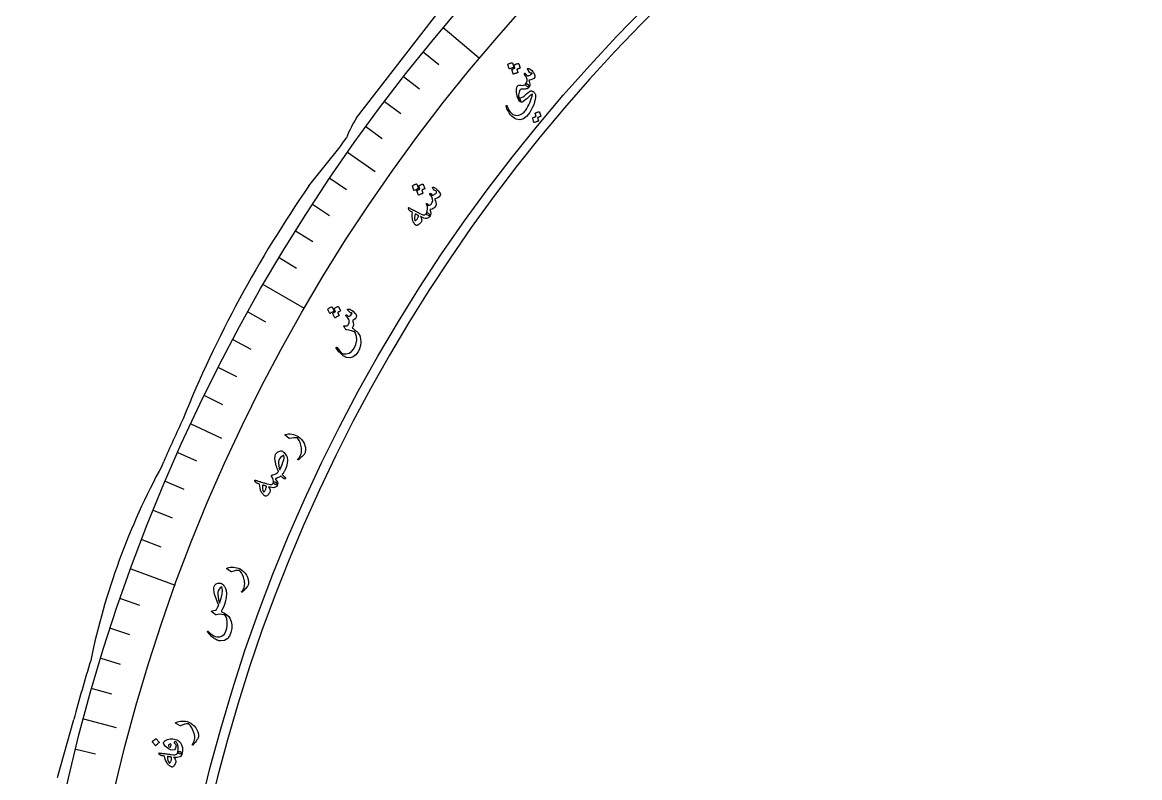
# Model space of a CAD drawing. Header units: millimetres. Extents: x -92 to 92, y -92 to 131.
# Drawn here: x -91 to -34.5, y 20.6 to 58.8 of the extents above; entities that cross this region are included whole.
import ezdxf

# ---------------------------------------------------------------- set-up
doc = ezdxf.new("R2010")
doc.units = ezdxf.units.MM
for name, color, linetype in [('CUT_INNER', 6, 'Continuous'), ('CUT_OUTER', 1, 'Continuous'), ('ENGRAVE', 7, 'Continuous'), ('ENGRAVE_FINE', 8, 'Continuous'), ('TEXT', 5, 'Continuous')]:
    doc.layers.add(name, color=color, linetype=linetype)

msp = doc.modelspace()

# ---------------------------------------------------------------- linework, layer by layer
at = {"layer": 'CUT_INNER'}
msp.add_arc((0, 0), 83.7225, 104.414063, 87.539062, dxfattribs=at)
at = {"layer": 'CUT_OUTER'}
for points in [[(-74.1219, 53.9504), (-69.7693, 59.5623), (-69.7622, 59.5702), (-67.6068, 61.6562)], [(-76.5291, 50.5112), (-74.9457, 52.4911), (-74.809, 52.6864), (-74.6259, 52.9447)], [(-83.9601, 36.3713), (-83.8761, 36.5656)], [(-89.2611, 20.5783), (-88.4239, 23.5242)]]:
    msp.add_lwpolyline(points, dxfattribs=at)
for centre, radius, start, end in [((-69.252, 50.8805), 5.7568, 147.77328, 158.98733), ((-26.7653, 15.9929), 60.5636, 145.253171, 157.953266), ((-1.515, 0.6716), 89.8428, 154.939858, 156.451797), ((-52.1964, 19.1335), 36.1396, 151.51186, 168.22095), ((-1.8439, 0.532), 89.581, 163.141683, 165.127745)]:
    msp.add_arc(centre, radius, start, end, dxfattribs=at)
at = {"layer": 'ENGRAVE'}
for points in [[(-69.7356, 58.5151), (-67.9006, 56.9753)], [(-74.5702, 52.2146), (-73.1685, 51.2332)], [(-78.8372, 45.5167), (-76.7627, 44.3189)], [(-82.5042, 38.4724), (-80.9535, 37.7492)], [(-85.5434, 31.1352), (-83.2924, 30.3159)], [(-87.9315, 23.5612), (-86.2787, 23.1183)]]:
    msp.add_lwpolyline(points, dxfattribs=at)
for radius in [91.0333, 88.6379, 84.1891]:
    msp.add_circle((0, 0), radius, dxfattribs=at)
at = {"layer": 'ENGRAVE_FINE'}
for points in [[(-70.7462, 57.2891), (-69.9484, 56.6431)], [(-71.7353, 56.0457), (-70.9263, 55.4137)], [(-72.7025, 54.7852), (-71.8826, 54.1674)], [(-73.6475, 53.5081), (-72.817, 52.9046)], [(-75.4701, 50.9052), (-74.619, 50.3311)], [(-76.347, 49.5803), (-75.486, 49.0212)], [(-77.2007, 48.2403), (-76.33, 47.6963)], [(-78.0308, 46.8856), (-77.1508, 46.3569)], [(-79.6196, 44.1338), (-78.7217, 43.6361)], [(-80.3777, 42.7376), (-79.4712, 42.2556)], [(-81.1113, 41.3283), (-80.1966, 40.8622)], [(-81.8202, 39.9064), (-80.8975, 39.4563)], [(-83.1631, 37.0266), (-82.2252, 36.609)], [(-83.7966, 35.5696), (-82.8516, 35.1684)], [(-84.4047, 34.1017), (-83.4528, 33.7171)], [(-84.987, 32.6234), (-84.0285, 32.2555)], [(-86.0737, 29.6376), (-85.103, 29.3033)], [(-86.5779, 28.1309), (-85.6015, 27.8136)], [(-87.0556, 26.6156), (-86.0739, 26.3154)], [(-87.5069, 25.0922), (-86.52, 24.8092)], [(-88.3293, 22.023), (-87.3331, 21.7746)]]:
    msp.add_lwpolyline(points, dxfattribs=at)
at = {"layer": 'TEXT'}
for points in [[(-66.4563, 56.6497), (-66.4567, 56.6543), (-66.4552, 56.6589), (-66.4519, 56.6638), (-66.4468, 56.6688), (-66.4231, 56.6821), (-66.3991, 56.6941), (-66.375, 56.7049), (-66.3506, 56.7144), (-66.3258, 56.7228), (-66.3004, 56.7298), (-66.2743, 56.7357), (-66.2476, 56.7404), (-66.2395, 56.7403), (-66.2333, 56.7384), (-66.229, 56.7348), (-66.2267, 56.7294), (-66.1596, 56.5087), (-66.1598, 56.5029), (-66.1633, 56.4983), (-66.1701, 56.4948), (-66.1802, 56.4924), (-66.1888, 56.4902), (-66.2021, 56.4864), (-66.22, 56.4812), (-66.2427, 56.4744), (-66.2702, 56.4658), (-66.3028, 56.4551), (-66.3404, 56.4424), (-66.3832, 56.4277), (-66.3895, 56.4262), (-66.3941, 56.4268), (-66.397, 56.4292), (-66.3983, 56.4337)], [(-66.138, 56.6126), (-66.1384, 56.6171), (-66.1369, 56.6218), (-66.1336, 56.6266), (-66.1285, 56.6316), (-66.1048, 56.6448), (-66.0809, 56.6567), (-66.0567, 56.6674), (-66.0324, 56.6768), (-66.0077, 56.685), (-65.9823, 56.692), (-65.9562, 56.6978), (-65.9295, 56.7024), (-65.9228, 56.702), (-65.9174, 56.6997), (-65.9133, 56.6955), (-65.9103, 56.6893), (-65.8434, 56.4688), (-65.8436, 56.4646), (-65.8469, 56.4608), (-65.8531, 56.4574), (-65.8623, 56.4545), (-65.8685, 56.4527), (-65.8781, 56.4499), (-65.8912, 56.4459), (-65.9077, 56.4409), (-65.9276, 56.4347), (-65.9506, 56.4272), (-65.9769, 56.4184), (-66.0063, 56.4083), (-65.9558, 56.2467), (-65.9561, 56.241), (-65.9596, 56.2364), (-65.9664, 56.2329), (-65.9764, 56.2305), (-65.985, 56.2283), (-65.9983, 56.2246), (-66.0162, 56.2193), (-66.0387, 56.2126), (-66.0662, 56.204), (-66.0987, 56.1934), (-66.1363, 56.1808), (-66.1789, 56.1662), (-66.1845, 56.1656), (-66.1885, 56.1667), (-66.1911, 56.1696), (-66.1923, 56.1741), (-66.2509, 56.3897), (-66.2512, 56.3943), (-66.2497, 56.399), (-66.2465, 56.4038), (-66.2414, 56.4088), (-66.2247, 56.4182), (-66.2077, 56.4271), (-66.1904, 56.4356), (-66.1729, 56.4437), (-66.1552, 56.4511), (-66.1371, 56.4577), (-66.1187, 56.4633), (-66.1, 56.468)], [(-65.4698, 56.4322), (-65.4748, 56.4422), (-65.4752, 56.4495), (-65.4711, 56.4543), (-65.4625, 56.4564), (-65.3966, 56.4491), (-65.3289, 56.4173), (-65.2595, 56.3611), (-65.1883, 56.2806), (-65.1611, 56.2418), (-65.1381, 56.2027), (-65.119, 56.1633), (-65.104, 56.1237), (-65.0935, 56.0856), (-65.0883, 56.0546), (-65.0884, 56.0307), (-65.0938, 56.0139), (-65.1514, 55.9504), (-65.221, 55.9031), (-65.3028, 55.8721), (-65.3968, 55.8572), (-65.3579, 55.7423), (-65.3429, 55.6453), (-65.3516, 55.5662), (-65.3841, 55.5049), (-65.3929, 55.4997), (-65.4063, 55.4996), (-65.4241, 55.5045), (-65.4465, 55.5145), (-65.5099, 55.5547), (-65.5499, 55.5913), (-65.5665, 55.6244), (-65.5597, 55.654), (-65.5249, 55.713), (-65.5013, 55.771), (-65.489, 55.8282), (-65.4878, 55.8845), (-65.4991, 55.9439), (-65.5241, 56.0105), (-65.5628, 56.0841), (-65.6151, 56.1649), (-65.6203, 56.1758), (-65.6217, 56.1858), (-65.6191, 56.1949), (-65.6126, 56.2033), (-65.6033, 56.2095), (-65.594, 56.2102), (-65.5848, 56.2055), (-65.5756, 56.1953), (-65.5436, 56.1537), (-65.5164, 56.1218), (-65.4941, 56.0995), (-65.4765, 56.0868), (-65.4595, 56.0823), (-65.4368, 56.083), (-65.4083, 56.0889), (-65.3741, 56.1), (-65.337, 56.117), (-65.3014, 56.1386), (-65.2672, 56.1648), (-65.2345, 56.1957), (-65.2344, 56.1958), (-65.2341, 56.1962), (-65.2336, 56.1968), (-65.2328, 56.1976), (-65.2335, 56.2005), (-65.2369, 56.2037), (-65.2431, 56.2071), (-65.252, 56.2107), (-65.2649, 56.2143), (-65.2833, 56.2175), (-65.3071, 56.2202), (-65.3363, 56.2226), (-65.3415, 56.2231), (-65.3465, 56.2255), (-65.3511, 56.2296), (-65.3554, 56.2357)], [(-65.558, 55.6559), (-65.5285, 55.6734), (-65.5013, 55.6772), (-65.4764, 55.6676), (-65.4537, 55.6443), (-65.4155, 55.5895), (-65.3909, 55.5483), (-65.3799, 55.5208), (-65.3825, 55.5069), (-65.4071, 55.4828), (-65.4347, 55.4611), (-65.4652, 55.4419), (-65.4987, 55.4252), (-65.5349, 55.4125), (-65.5776, 55.4052), (-65.6266, 55.4032), (-65.6819, 55.4066), (-65.7357, 55.4092), (-65.7802, 55.4052), (-65.8152, 55.3944), (-65.8407, 55.3769), (-65.8592, 55.3497), (-65.8765, 55.3094), (-65.8926, 55.2561), (-65.9076, 55.1898), (-65.9176, 55.1242), (-65.9208, 55.0712), (-65.9172, 55.0309), (-65.9068, 55.0031), (-65.8678, 54.9408), (-65.8391, 54.8836), (-65.8205, 54.8317), (-65.8121, 54.7851), (-65.8124, 54.7709), (-65.8149, 54.7626), (-65.8196, 54.7603), (-65.8264, 54.7639), (-65.8672, 54.7996), (-65.9046, 54.8489), (-65.9386, 54.9119), (-65.9689, 54.9886), (-65.9937, 55.0725), (-66.0107, 55.1572), (-66.02, 55.2425), (-66.0216, 55.3286), (-66.0167, 55.4096), (-66.0047, 55.4781), (-65.9857, 55.534), (-65.9597, 55.5773), (-65.9353, 55.5963), (-65.8982, 55.6066), (-65.8483, 55.6082), (-65.7856, 55.6011), (-65.721, 55.5958), (-65.6615, 55.6031), (-65.6072, 55.6232), (-65.558, 55.6559)], [(-65.6791, 54.7767), (-65.7192, 54.7531), (-65.7564, 54.742), (-65.7907, 54.7433), (-65.8221, 54.757), (-65.8484, 54.7824), (-65.8733, 54.8236), (-65.8966, 54.8805), (-65.9185, 54.9532), (-65.9266, 54.9852), (-65.9314, 55.0087), (-65.9329, 55.0236), (-65.9311, 55.03), (-65.9276, 55.0292), (-65.9224, 55.0244), (-65.9155, 55.0157), (-65.9068, 55.0031), (-65.8841, 54.9782), (-65.8544, 54.9652), (-65.8176, 54.9641), (-65.7737, 54.9749), (-65.729, 54.9937), (-65.6845, 55.0187), (-65.64, 55.0501), (-65.5957, 55.0878), (-65.5096, 55.1671), (-65.4399, 55.2282), (-65.3866, 55.2711), (-65.3499, 55.296), (-65.3211, 55.3087), (-65.2918, 55.315), (-65.262, 55.3151), (-65.2316, 55.3089), (-65.2161, 55.3034), (-65.2014, 55.297), (-65.1874, 55.2898), (-65.1741, 55.2818), (-65.1614, 55.2728), (-65.1492, 55.2627), (-65.1374, 55.2516), (-65.1261, 55.2394), (-65.1067, 55.2159), (-65.0902, 55.1907), (-65.0768, 55.164), (-65.0664, 55.1357), (-65.0589, 55.0721), (-65.0636, 54.9875), (-65.0805, 54.8819), (-65.1096, 54.7553), (-65.1511, 54.6191), (-65.2056, 54.4844), (-65.2731, 54.3513), (-65.3535, 54.2198), (-65.5091, 54.0264), (-65.6745, 53.9062), (-65.85, 53.8593), (-66.0361, 53.8856), (-66.1038, 53.917), (-66.1734, 53.9642), (-66.245, 54.0273), (-66.3185, 54.1062), (-66.3881, 54.1979), (-66.4503, 54.3009), (-66.5049, 54.415), (-66.5518, 54.5404), (-66.5529, 54.5498), (-66.5522, 54.5581), (-66.5499, 54.5655), (-66.5459, 54.5719), (-66.5399, 54.5777), (-66.5332, 54.5813), (-66.5258, 54.5827), (-66.5178, 54.5819), (-66.5098, 54.5768), (-66.5006, 54.5636), (-66.49, 54.5424), (-66.4782, 54.5131), (-66.4189, 54.3815), (-66.3531, 54.2732), (-66.2811, 54.1882), (-66.2028, 54.1265), (-66.0931, 54.0812), (-65.9768, 54.0733), (-65.8538, 54.1027), (-65.7241, 54.1692), (-65.6786, 54.2042), (-65.6351, 54.2449), (-65.5935, 54.2912), (-65.5537, 54.3432), (-65.4967, 54.4303), (-65.4441, 54.5207), (-65.3958, 54.6143), (-65.3519, 54.7113), (-65.3121, 54.8118), (-65.2759, 54.9159), (-65.2434, 55.0236), (-65.2146, 55.135), (-65.2139, 55.1361), (-65.2134, 55.1373), (-65.2132, 55.1388), (-65.2132, 55.1405), (-65.2156, 55.1427), (-65.2203, 55.144), (-65.2275, 55.1445), (-65.2371, 55.1441), (-65.2558, 55.1346), (-65.2903, 55.1078), (-65.3407, 55.0636), (-65.4069, 55.0021), (-65.4801, 54.9346), (-65.5499, 54.8746), (-65.6162, 54.8219), (-65.6791, 54.7767)], [(-65.0801, 54.1724), (-65.0805, 54.1769), (-65.0792, 54.1815), (-65.0761, 54.1863), (-65.0712, 54.1912), (-65.0481, 54.2041), (-65.0248, 54.2159), (-65.0012, 54.2264), (-64.9774, 54.2357), (-64.9532, 54.2437), (-64.9282, 54.2506), (-64.9026, 54.2563), (-64.8764, 54.2608), (-64.8698, 54.2604), (-64.8644, 54.2582), (-64.8602, 54.254), (-64.8571, 54.248), (-64.7849, 54.031), (-64.7851, 54.0268), (-64.7882, 54.0231), (-64.7942, 54.0198), (-64.8033, 54.0169), (-64.8104, 54.0158), (-64.8211, 54.0131), (-64.8353, 54.0088), (-64.8531, 54.0031), (-64.8747, 53.9958), (-64.9003, 53.9869), (-64.9299, 53.9765), (-64.9634, 53.9645), (-64.908, 53.7949), (-64.9072, 53.7885), (-64.91, 53.7835), (-64.9162, 53.7797), (-64.9259, 53.7772), (-64.9344, 53.7751), (-64.9474, 53.7714), (-64.9649, 53.7663), (-64.987, 53.7596), (-65.0139, 53.7512), (-65.0458, 53.7408), (-65.0826, 53.7283), (-65.1244, 53.7139), (-65.1298, 53.7133), (-65.1339, 53.7144), (-65.1365, 53.7173), (-65.1378, 53.7217), (-65.2036, 53.9355), (-65.204, 53.9399), (-65.2027, 53.9445), (-65.1996, 53.9493), (-65.1947, 53.9542), (-65.1759, 53.966), (-65.1567, 53.9765), (-65.137, 53.9859), (-65.1169, 53.994), (-65.0964, 54.0011), (-65.0756, 54.0071), (-65.0547, 54.0122), (-65.0336, 54.0162)], [(-71.2899, 50.4984), (-71.2906, 50.5029), (-71.2896, 50.5077), (-71.2867, 50.5129), (-71.2821, 50.5183), (-71.2596, 50.5337), (-71.2369, 50.5478), (-71.2138, 50.5607), (-71.1904, 50.5724), (-71.1664, 50.5829), (-71.1417, 50.5923), (-71.1163, 50.6005), (-71.09, 50.6075), (-71.0819, 50.6081), (-71.0756, 50.6068), (-71.0711, 50.6036), (-71.0683, 50.5984), (-70.9817, 50.3845), (-70.9814, 50.3788), (-70.9845, 50.3739), (-70.991, 50.3698), (-71.0008, 50.3664), (-71.0092, 50.3635), (-71.0221, 50.3586), (-71.0395, 50.3517), (-71.0614, 50.3429), (-71.088, 50.3319), (-71.1195, 50.3183), (-71.1559, 50.3023), (-71.1972, 50.2838), (-71.2033, 50.2818), (-71.208, 50.2819), (-71.2111, 50.2841), (-71.2127, 50.2884)], [(-70.9695, 50.49), (-70.9702, 50.4945), (-70.9692, 50.4993), (-70.9663, 50.5044), (-70.9617, 50.5098), (-70.9392, 50.5251), (-70.9165, 50.5391), (-70.8934, 50.5519), (-70.87, 50.5635), (-70.8461, 50.5739), (-70.8214, 50.5831), (-70.796, 50.5912), (-70.7698, 50.5982), (-70.7631, 50.5984), (-70.7575, 50.5966), (-70.753, 50.5927), (-70.7495, 50.5869), (-70.6631, 50.3732), (-70.663, 50.3689), (-70.6659, 50.3649), (-70.6718, 50.361), (-70.6808, 50.3573), (-70.6867, 50.3549), (-70.6961, 50.3512), (-70.7088, 50.3461), (-70.7248, 50.3396), (-70.744, 50.3316), (-70.7663, 50.3221), (-70.7916, 50.311), (-70.8201, 50.2983), (-70.7553, 50.1418), (-70.7551, 50.1361), (-70.7582, 50.1312), (-70.7646, 50.1271), (-70.7744, 50.1238), (-70.7828, 50.1209), (-70.7956, 50.116), (-70.813, 50.1092), (-70.8349, 50.1004), (-70.8614, 50.0894), (-70.8929, 50.076), (-70.9292, 50.06), (-70.9704, 50.0416), (-70.9758, 50.0405), (-70.98, 50.0413), (-70.9829, 50.0439), (-70.9844, 50.0483), (-71.062, 50.2579), (-71.0627, 50.2624), (-71.0617, 50.2672), (-71.0589, 50.2723), (-71.0542, 50.2777), (-71.0384, 50.2886), (-71.0223, 50.299), (-71.0059, 50.309), (-70.9892, 50.3186), (-70.9721, 50.3276), (-70.9547, 50.3357), (-70.9369, 50.343), (-70.9187, 50.3494)], [(-70.2736, 50.4296), (-70.2734, 50.4364), (-70.2685, 50.441), (-70.2589, 50.4434), (-70.2446, 50.4435), (-70.2235, 50.4396), (-70.1968, 50.429), (-70.1648, 50.4116), (-70.1272, 50.3876), (-70.0857, 50.3588), (-70.0473, 50.3278), (-70.012, 50.2948), (-69.9797, 50.2596), (-69.9225, 50.1835), (-69.8879, 50.1198), (-69.8759, 50.0685), (-69.8866, 50.0294), (-69.9431, 49.9595), (-70.0105, 49.9056), (-70.0888, 49.8675), (-70.1781, 49.8455), (-70.1287, 49.7517), (-70.1014, 49.6628), (-70.0961, 49.5786), (-70.1128, 49.4992), (-70.1521, 49.4313), (-70.2139, 49.378), (-70.2981, 49.3393), (-70.4049, 49.3152), (-70.3738, 49.2132), (-70.3614, 49.1262), (-70.368, 49.0539), (-70.3934, 48.9964), (-70.4063, 48.9902), (-70.4303, 48.9926), (-70.4656, 49.0036), (-70.512, 49.0231), (-70.5541, 49.0477), (-70.5799, 49.0734), (-70.5893, 49.1001), (-70.5824, 49.128), (-70.537, 49.2398), (-70.5206, 49.3541), (-70.5331, 49.4709), (-70.5746, 49.5902), (-70.5768, 49.5967), (-70.5776, 49.6026), (-70.5769, 49.6077), (-70.5747, 49.6123), (-70.5707, 49.6169), (-70.566, 49.6202), (-70.5606, 49.6223), (-70.5546, 49.6231), (-70.5419, 49.6172), (-70.5261, 49.5992), (-70.5069, 49.5691), (-70.4845, 49.527), (-70.4414, 49.5313), (-70.3964, 49.5533), (-70.3494, 49.593), (-70.3005, 49.6505), (-70.2624, 49.7383), (-70.2674, 49.8423), (-70.3153, 49.9624), (-70.4062, 50.0987), (-70.4109, 50.1056), (-70.4134, 50.1117), (-70.4138, 50.1171), (-70.4119, 50.1216), (-70.4072, 50.1271), (-70.402, 50.1311), (-70.3963, 50.1336), (-70.3902, 50.1345), (-70.3831, 50.1334), (-70.3768, 50.1312), (-70.3712, 50.1281), (-70.3663, 50.1238), (-70.2936, 50.0406), (-70.2547, 50.0496), (-70.2148, 50.0653), (-70.1739, 50.0879), (-70.1322, 50.1172), (-70.0959, 50.1488), (-70.0733, 50.1764), (-70.0641, 50.1999), (-70.0684, 50.2194), (-70.0844, 50.2361), (-70.112, 50.253), (-70.1514, 50.27), (-70.2025, 50.2871), (-70.2128, 50.2978), (-70.228, 50.3251), (-70.2483, 50.369), (-70.2736, 50.4296)], [(-71.4962, 49.3776), (-71.5007, 49.3991), (-71.4955, 49.41), (-71.4806, 49.4103), (-71.4559, 49.3999), (-71.4418, 49.3923), (-71.4223, 49.3821), (-71.3971, 49.3692), (-71.3665, 49.3537), (-71.3301, 49.3352), (-71.2878, 49.3134), (-71.2396, 49.2883), (-71.1856, 49.2598), (-71.1324, 49.2319), (-71.0849, 49.2069), (-71.0429, 49.1848), (-71.0065, 49.1656), (-70.9759, 49.1493), (-70.951, 49.1361), (-70.9321, 49.126), (-70.919, 49.1189), (-70.8348, 49.0766), (-70.7645, 49.0508), (-70.7081, 49.0416), (-70.6654, 49.0489), (-70.6434, 49.0596), (-70.6222, 49.0764), (-70.6019, 49.0992), (-70.5824, 49.128), (-70.5679, 49.1429), (-70.5506, 49.1501), (-70.5306, 49.1496), (-70.5077, 49.1412), (-70.4832, 49.1269), (-70.4603, 49.1097), (-70.4389, 49.0898), (-70.4191, 49.067), (-70.404, 49.0451), (-70.3947, 49.026), (-70.3911, 49.0097), (-70.3934, 48.9964), (-70.432, 48.9421), (-70.4747, 48.9018), (-70.5216, 48.8757), (-70.5728, 48.8637), (-70.6339, 48.8661), (-70.7052, 48.8825), (-70.7867, 48.9128), (-70.8784, 48.9571), (-70.8485, 48.8926), (-70.8297, 48.8351), (-70.822, 48.7845), (-70.8255, 48.7408), (-70.8365, 48.711), (-70.8545, 48.6794), (-70.8795, 48.6461), (-70.9115, 48.6111), (-70.9488, 48.5765), (-70.9831, 48.5495), (-71.0145, 48.5302), (-71.043, 48.5186), (-71.072, 48.5133), (-71.0978, 48.5143), (-71.1205, 48.5216), (-71.14, 48.5353), (-71.1613, 48.557), (-71.1828, 48.5839), (-71.2046, 48.616), (-71.2267, 48.6534), (-71.2478, 48.6926), (-71.2637, 48.7252), (-71.2744, 48.7511), (-71.28, 48.7705), (-71.2921, 48.8649), (-71.2972, 48.9626), (-71.2955, 49.0634), (-71.2868, 49.1674), (-71.3291, 49.1925), (-71.3654, 49.2146), (-71.3955, 49.2336), (-71.4196, 49.2497), (-71.4388, 49.2646), (-71.4543, 49.2806), (-71.466, 49.2974), (-71.4739, 49.3152)], [(-71.1481, 49.0935), (-71.1746, 48.9989), (-71.187, 48.9118), (-71.1852, 48.8321), (-71.1694, 48.7599), (-71.1652, 48.753), (-71.1596, 48.7493), (-71.1525, 48.7489), (-71.1439, 48.7518), (-71.1194, 48.7673), (-71.0958, 48.7863), (-71.0732, 48.8086), (-71.0516, 48.8343), (-71.031, 48.8633), (-71.0113, 48.8958), (-70.9925, 48.9316), (-70.9747, 48.9708), (-70.9727, 48.9774), (-70.9718, 48.9851), (-70.9721, 48.994), (-70.9734, 49.0041), (-70.9916, 49.0148), (-71.0107, 49.0256), (-71.031, 49.0365), (-71.0522, 49.0476), (-71.0746, 49.0589), (-71.098, 49.0703), (-71.1225, 49.0818), (-71.1481, 49.0935)], [(-75.5645, 44.2663), (-75.5656, 44.2707), (-75.565, 44.2756), (-75.5626, 44.281), (-75.5584, 44.2868), (-75.5373, 44.3041), (-75.5158, 44.3202), (-75.4939, 44.3351), (-75.4716, 44.3488), (-75.4486, 44.3614), (-75.4248, 44.3729), (-75.4001, 44.3833), (-75.3745, 44.3927), (-75.3665, 44.394), (-75.3601, 44.3932), (-75.3553, 44.3904), (-75.352, 44.3855), (-75.2475, 44.1796), (-75.2467, 44.1739), (-75.2494, 44.1687), (-75.2555, 44.1641), (-75.265, 44.1599), (-75.2731, 44.1562), (-75.2855, 44.1502), (-75.3023, 44.1418), (-75.3234, 44.1311), (-75.349, 44.1177), (-75.3793, 44.1015), (-75.4142, 44.0823), (-75.4538, 44.0602), (-75.4597, 44.0577), (-75.4643, 44.0574), (-75.4677, 44.0593), (-75.4697, 44.0635)], [(-75.2443, 44.2859), (-75.2455, 44.2903), (-75.2448, 44.2952), (-75.2424, 44.3006), (-75.2382, 44.3064), (-75.2172, 44.3236), (-75.1957, 44.3396), (-75.1738, 44.3544), (-75.1514, 44.368), (-75.1285, 44.3804), (-75.1046, 44.3918), (-75.08, 44.4021), (-75.0544, 44.4114), (-75.0478, 44.4122), (-75.0421, 44.4108), (-75.0373, 44.4074), (-75.0333, 44.4019), (-74.9289, 44.1961), (-74.9285, 44.1919), (-74.931, 44.1876), (-74.9366, 44.1832), (-74.9451, 44.1787), (-74.9509, 44.1759), (-74.9599, 44.1713), (-74.9721, 44.1651), (-74.9875, 44.1572), (-75.006, 44.1476), (-75.0274, 44.1361), (-75.0517, 44.1228), (-75.079, 44.1077), (-75.0011, 43.9572), (-75.0004, 43.9515), (-75.003, 43.9464), (-75.0091, 43.9417), (-75.0186, 43.9375), (-75.0267, 43.9339), (-75.0391, 43.9279), (-75.0558, 43.9195), (-75.0769, 43.9089), (-75.1024, 43.8956), (-75.1326, 43.8794), (-75.1675, 43.8603), (-75.207, 43.8383), (-75.2123, 43.8368), (-75.2165, 43.8372), (-75.2196, 43.8395), (-75.2215, 43.8438), (-75.3168, 44.0462), (-75.3179, 44.0506), (-75.3173, 44.0555), (-75.3149, 44.0608), (-75.3107, 44.0666), (-75.2959, 44.0789), (-75.2807, 44.0907), (-75.2652, 44.1021), (-75.2494, 44.1132), (-75.2331, 44.1236), (-75.2164, 44.1333), (-75.1993, 44.1421), (-75.1817, 44.15)], [(-74.5645, 44.2291), (-74.5719, 44.2387), (-74.5758, 44.2477), (-74.5763, 44.2563), (-74.5734, 44.2643), (-74.5668, 44.2729), (-74.5588, 44.2788), (-74.5495, 44.2821), (-74.5387, 44.2826), (-74.5038, 44.2788), (-74.4643, 44.2675), (-74.4204, 44.2487), (-74.3721, 44.2224), (-74.2977, 44.1716), (-74.2329, 44.1135), (-74.1776, 44.0481), (-74.1319, 43.9754), (-74.1229, 43.9545), (-74.1181, 43.9346), (-74.1176, 43.9157), (-74.1213, 43.8978), (-74.1497, 43.842), (-74.1934, 43.7897), (-74.2525, 43.7409), (-74.3269, 43.6955), (-74.2831, 43.5947), (-74.2709, 43.4989), (-74.2902, 43.4079), (-74.341, 43.3218), (-74.296, 43.2918), (-74.2536, 43.2616), (-74.2136, 43.2312), (-74.1762, 43.2006), (-74.1409, 43.1697), (-74.1077, 43.1383), (-74.0764, 43.1064), (-74.0471, 43.074), (-73.9976, 43.0095), (-73.9584, 42.9387), (-73.9296, 42.8615), (-73.9111, 42.7779), (-73.899, 42.6007), (-73.9162, 42.431), (-73.9628, 42.2685), (-74.0389, 42.1131), (-74.1581, 41.9571), (-74.2946, 41.8575), (-74.4486, 41.8143), (-74.6203, 41.8276), (-74.6742, 41.8466), (-74.733, 41.8777), (-74.7968, 41.9211), (-74.8653, 41.9766), (-74.9367, 42.0443), (-75.0066, 42.1224), (-75.0749, 42.2111), (-75.1416, 42.3105), (-75.1453, 42.3175), (-75.1469, 42.3245), (-75.1463, 42.3313), (-75.1436, 42.3381), (-75.1395, 42.344), (-75.1348, 42.3485), (-75.1294, 42.3516), (-75.1234, 42.3531), (-75.1163, 42.3524), (-75.1098, 42.3499), (-75.104, 42.3455), (-75.0989, 42.3393), (-75.0086, 42.2099), (-74.9282, 42.1142), (-74.858, 42.0521), (-74.798, 42.0235), (-74.6389, 42.0078), (-74.4967, 42.0435), (-74.3712, 42.1306), (-74.2621, 42.2692), (-74.1549, 42.4887), (-74.1061, 42.6987), (-74.1159, 42.8998), (-74.1845, 43.0921), (-74.2736, 43.1432), (-74.3757, 43.1832), (-74.4911, 43.212), (-74.6196, 43.2294), (-74.6333, 43.2301), (-74.6444, 43.2326), (-74.6529, 43.237), (-74.6589, 43.2433), (-74.6767, 43.2695), (-74.6933, 43.2943), (-74.7087, 43.3177), (-74.7229, 43.3396), (-74.7356, 43.3599), (-74.7465, 43.3785), (-74.7557, 43.3953), (-74.7632, 43.4104), (-74.7656, 43.4179), (-74.7649, 43.424), (-74.7609, 43.4286), (-74.7538, 43.4316), (-74.7491, 43.4326), (-74.7422, 43.4338), (-74.7329, 43.4351), (-74.7213, 43.4365), (-74.7076, 43.4378), (-74.6919, 43.4387), (-74.6743, 43.4392), (-74.6546, 43.4392), (-74.6163, 43.4403), (-74.5873, 43.443), (-74.5676, 43.4475), (-74.5573, 43.4537), (-74.519, 43.5084), (-74.4952, 43.5716), (-74.486, 43.6434), (-74.4913, 43.7238), (-74.505, 43.7599), (-74.5354, 43.8054), (-74.5824, 43.8604), (-74.6462, 43.9249), (-74.6522, 43.9311), (-74.6561, 43.9383), (-74.658, 43.9464), (-74.6578, 43.9556), (-74.6564, 43.9636), (-74.6536, 43.9703), (-74.6493, 43.9758), (-74.6434, 43.98), (-74.6247, 43.9803), (-74.5969, 43.9682), (-74.5601, 43.9437), (-74.5143, 43.9069), (-74.4607, 43.9354), (-74.4146, 43.9724), (-74.3762, 44.018), (-74.3452, 44.0722), (-74.3617, 44.081), (-74.376, 44.0867), (-74.3881, 44.0892), (-74.398, 44.0885), (-74.4079, 44.0869), (-74.4164, 44.0875), (-74.4237, 44.0903), (-74.4296, 44.0954)], [(-77.7317, 37.9031), (-77.7352, 37.9065), (-77.7377, 37.9097), (-77.7393, 37.9127), (-77.7398, 37.9157), (-77.7372, 37.9224), (-77.7305, 37.929), (-77.7196, 37.9353), (-77.7045, 37.9413), (-77.6341, 37.959), (-77.5587, 37.9671), (-77.4785, 37.9655), (-77.3932, 37.9544), (-77.3051, 37.935), (-77.2218, 37.9087), (-77.1433, 37.8755), (-77.0697, 37.8354), (-76.9805, 37.7665), (-76.9018, 37.6865), (-76.8335, 37.5955), (-76.7756, 37.4934), (-76.7314, 37.3837), (-76.7067, 37.271), (-76.7015, 37.1553), (-76.7157, 37.0365), (-76.723, 37.0064), (-76.7346, 36.9783), (-76.7505, 36.9523), (-76.7707, 36.9284), (-76.8233, 36.876), (-76.8713, 36.829), (-76.9147, 36.7873), (-76.9536, 36.751), (-76.9879, 36.7201), (-77.0176, 36.6949), (-77.0426, 36.6754), (-77.0629, 36.6615), (-77.0683, 36.6591), (-77.0731, 36.6579), (-77.0774, 36.6578), (-77.0811, 36.6589), (-77.0854, 36.6615), (-77.089, 36.6648), (-77.0919, 36.6688), (-77.094, 36.6735), (-77.095, 36.6786), (-77.094, 36.684), (-77.0912, 36.6895), (-77.0866, 36.6952), (-77.0573, 36.7293), (-77.0307, 36.7625), (-77.0068, 36.795), (-76.9856, 36.8266), (-76.9669, 36.8576), (-76.9506, 36.8885), (-76.9368, 36.919), (-76.9253, 36.9493), (-76.916, 36.9806), (-76.9087, 37.0141), (-76.9034, 37.0497), (-76.9, 37.0875), (-76.8987, 37.1276), (-76.8996, 37.17), (-76.9027, 37.2147), (-76.9081, 37.2618), (-76.9324, 37.3985), (-76.9699, 37.5239), (-77.0207, 37.638), (-77.0847, 37.7407), (-77.0904, 37.7481), (-77.098, 37.7543), (-77.1077, 37.7594), (-77.1193, 37.7633), (-77.1955, 37.7708), (-77.2857, 37.7681), (-77.3899, 37.755), (-77.5079, 37.7314), (-77.5148, 37.7312), (-77.5205, 37.7319), (-77.5251, 37.7334), (-77.5285, 37.7358)], [(-78.213, 36.9357), (-78.1912, 36.9694), (-78.1577, 37.0033), (-78.1124, 37.0372), (-78.0554, 37.0712), (-77.9973, 37.0971), (-77.9456, 37.1083), (-77.9002, 37.1048), (-77.8611, 37.0865), (-77.8265, 37.058), (-77.79, 37.0215), (-77.7516, 36.9771), (-77.7113, 36.9247), (-77.6758, 36.8738), (-77.6496, 36.8325), (-77.6325, 36.801), (-77.6246, 36.7791), (-77.6103, 36.6339), (-77.623, 36.4812), (-77.6626, 36.321), (-77.7291, 36.1531), (-77.7452, 36.12), (-77.7622, 36.0878), (-77.7803, 36.0564), (-77.7994, 36.0258), (-77.8193, 35.9962), (-77.8398, 35.9674), (-77.8609, 35.9397), (-77.8826, 35.9129), (-77.8661, 35.8922), (-77.8336, 35.8602), (-77.7852, 35.8171), (-77.7207, 35.7628), (-77.7089, 35.7507), (-77.705, 35.7374), (-77.709, 35.7228), (-77.721, 35.7071), (-77.7363, 35.6959), (-77.7524, 35.6908), (-77.7693, 35.6915), (-77.787, 35.6982), (-77.8066, 35.7119), (-77.8267, 35.7269), (-77.8472, 35.7432), (-77.8682, 35.7607), (-77.8894, 35.7795), (-77.9107, 35.7998), (-77.9321, 35.8215), (-77.9535, 35.8447), (-78.0073, 35.8004), (-78.0622, 35.7643), (-78.1183, 35.7363), (-78.1755, 35.7166), (-78.1938, 35.7115), (-78.208, 35.7055), (-78.218, 35.6986), (-78.2238, 35.6909), (-78.2249, 35.6831), (-78.222, 35.6733), (-78.2149, 35.6617), (-78.2039, 35.6482), (-78.1481, 35.5815), (-78.1143, 35.5207), (-78.1024, 35.4656), (-78.1125, 35.4164), (-78.1168, 35.4112), (-78.1244, 35.4071), (-78.1354, 35.4042), (-78.1497, 35.4025), (-78.1979, 35.406), (-78.2374, 35.4136), (-78.268, 35.4251), (-78.2897, 35.4407), (-78.306, 35.46), (-78.3169, 35.4783), (-78.3223, 35.4954), (-78.3222, 35.5115), (-78.3176, 35.5793), (-78.3307, 35.6492), (-78.3613, 35.7212), (-78.4096, 35.7954), (-78.4186, 35.8106), (-78.423, 35.8261), (-78.4226, 35.842), (-78.4175, 35.8581), (-78.4077, 35.8737), (-78.3944, 35.8855), (-78.3775, 35.8936), (-78.357, 35.8979), (-78.2831, 35.9164), (-78.2117, 35.9508), (-78.1429, 36.0009), (-78.0765, 36.0669), (-78.1072, 36.1423), (-78.1349, 36.215), (-78.1596, 36.2849), (-78.1813, 36.3521), (-78.2265, 36.5389), (-78.2468, 36.6986), (-78.2422, 36.8309), (-78.213, 36.9357)], [(-77.8132, 36.8713), (-77.897, 36.8279), (-77.966, 36.7724), (-78.0201, 36.7049), (-78.0592, 36.6254), (-78.0681, 36.5851), (-78.0711, 36.5322), (-78.0684, 36.4667), (-78.0598, 36.3886), (-78.054, 36.348), (-78.0481, 36.3106), (-78.0422, 36.2763), (-78.0362, 36.2452), (-78.03, 36.2172), (-78.0234, 36.1922), (-78.0166, 36.1701), (-78.0093, 36.1511), (-77.9677, 36.2215), (-77.9259, 36.3079), (-77.8839, 36.4104), (-77.8416, 36.529), (-77.8061, 36.6454), (-77.7859, 36.739), (-77.7808, 36.8098), (-77.7911, 36.858), (-77.7944, 36.8661), (-77.7991, 36.871), (-77.8054, 36.8727), (-77.8132, 36.8713)], [(-79.2661, 35.5912), (-79.2745, 35.6116), (-79.2713, 35.6233), (-79.2567, 35.6262), (-79.2305, 35.6205), (-79.2153, 35.6156), (-79.1942, 35.6091), (-79.1672, 35.601), (-79.1342, 35.5913), (-79.095, 35.5797), (-79.0495, 35.5659), (-78.9976, 35.5499), (-78.9393, 35.5318), (-78.8819, 35.514), (-78.8306, 35.498), (-78.7854, 35.4839), (-78.7461, 35.4715), (-78.713, 35.4611), (-78.6862, 35.4526), (-78.6657, 35.4461), (-78.6515, 35.4416), (-78.5611, 35.4152), (-78.4873, 35.4026), (-78.4301, 35.4038), (-78.3895, 35.4187), (-78.3698, 35.4332), (-78.352, 35.4535), (-78.3362, 35.4796), (-78.3222, 35.5115), (-78.3107, 35.5288), (-78.295, 35.5391), (-78.2751, 35.5421), (-78.2512, 35.5381), (-78.2245, 35.5284), (-78.1988, 35.5157), (-78.1741, 35.4999), (-78.1505, 35.4812), (-78.1317, 35.4623), (-78.1191, 35.4452), (-78.1127, 35.4299), (-78.1125, 35.4164), (-78.1406, 35.3559), (-78.1753, 35.3086), (-78.2167, 35.2744), (-78.2648, 35.2533), (-78.3254, 35.2446), (-78.3985, 35.2478), (-78.4841, 35.2629), (-78.5823, 35.2898), (-78.5412, 35.2318), (-78.5123, 35.1786), (-78.4956, 35.1302), (-78.4911, 35.0866), (-78.4965, 35.0553), (-78.5084, 35.0211), (-78.527, 34.9838), (-78.5521, 34.9435), (-78.5825, 34.9027), (-78.6113, 34.87), (-78.6387, 34.8453), (-78.6646, 34.8287), (-78.6922, 34.8182), (-78.7178, 34.8145), (-78.7414, 34.8176), (-78.7631, 34.8276), (-78.7879, 34.845), (-78.814, 34.8675), (-78.8413, 34.8952), (-78.8698, 34.9279), (-78.8976, 34.9626), (-78.9191, 34.9918), (-78.9344, 35.0154), (-78.9434, 35.0334), (-78.9724, 35.1241), (-78.9952, 35.2192), (-79.0117, 35.3187), (-79.022, 35.4225), (-79.0682, 35.4395), (-79.1079, 35.4546), (-79.141, 35.4679), (-79.1676, 35.4793), (-79.1892, 35.4906), (-79.2073, 35.5034), (-79.2218, 35.5179), (-79.2329, 35.534)], [(-78.8722, 35.375), (-78.8812, 35.2772), (-78.8776, 35.1892), (-78.8614, 35.1112), (-78.8327, 35.0431), (-78.8273, 35.037), (-78.8211, 35.0344), (-78.8141, 35.0353), (-78.8062, 35.0397), (-78.7849, 35.0594), (-78.7651, 35.0823), (-78.747, 35.1084), (-78.7304, 35.1376), (-78.7153, 35.1699), (-78.7018, 35.2054), (-78.6899, 35.244), (-78.6795, 35.2858), (-78.6787, 35.2926), (-78.6792, 35.3004), (-78.6811, 35.3091), (-78.6843, 35.3188), (-78.704, 35.326), (-78.7248, 35.3331), (-78.7467, 35.3402), (-78.7697, 35.3473), (-78.7937, 35.3543), (-78.8188, 35.3613), (-78.845, 35.3682), (-78.8722, 35.375)], [(-80.6771, 31.1458), (-80.6809, 31.1488), (-80.6837, 31.1518), (-80.6855, 31.1547), (-80.6863, 31.1576), (-80.6843, 31.1646), (-80.6781, 31.1716), (-80.6678, 31.1788), (-80.6533, 31.1861), (-80.5847, 31.2098), (-80.5103, 31.2242), (-80.4302, 31.2295), (-80.3443, 31.2257), (-80.2549, 31.2139), (-80.1696, 31.1948), (-80.0886, 31.1684), (-80.0118, 31.1347), (-79.9171, 31.0736), (-79.8319, 31.0006), (-79.7561, 30.9157), (-79.6896, 30.8189), (-79.6362, 30.7134), (-79.602, 30.6033), (-79.587, 30.4884), (-79.5911, 30.3689), (-79.5958, 30.3382), (-79.6049, 30.3092), (-79.6185, 30.282), (-79.6367, 30.2564), (-79.6846, 30.1998), (-79.7284, 30.1489), (-79.7681, 30.1036), (-79.8038, 30.0641), (-79.8354, 30.0304), (-79.8628, 30.0028), (-79.886, 29.9812), (-79.9051, 29.9656), (-79.9102, 29.9628), (-79.9149, 29.9612), (-79.9192, 29.9607), (-79.923, 29.9615), (-79.9275, 29.9637), (-79.9313, 29.9666), (-79.9345, 29.9704), (-79.9371, 29.9749), (-79.9385, 29.98), (-79.938, 29.9854), (-79.9356, 29.9911), (-79.9315, 29.9971), (-79.9052, 30.0336), (-79.8816, 30.069), (-79.8605, 30.1034), (-79.8421, 30.1367), (-79.8261, 30.1692), (-79.8125, 30.2013), (-79.8013, 30.2329), (-79.7925, 30.2641), (-79.7859, 30.2961), (-79.7815, 30.33), (-79.7792, 30.366), (-79.779, 30.404), (-79.7811, 30.444), (-79.7856, 30.4862), (-79.7926, 30.5305), (-79.802, 30.5769), (-79.8378, 30.7111), (-79.8859, 30.8328), (-79.9461, 30.9422), (-80.0187, 31.039), (-80.025, 31.0459), (-80.0331, 31.0515), (-80.0431, 31.0557), (-80.0551, 31.0586), (-80.1317, 31.0596), (-80.2213, 31.0492), (-80.3239, 31.0273), (-80.4395, 30.9938), (-80.4464, 30.993), (-80.4521, 30.9931), (-80.4568, 30.9943), (-80.4605, 30.9964)], [(-81.3316, 30.2421), (-81.2879, 30.3216), (-81.222, 30.3784), (-81.1338, 30.4123), (-81.0234, 30.4234), (-80.9858, 30.4151), (-80.9475, 30.3962), (-80.9083, 30.3668), (-80.8683, 30.3268), (-80.8313, 30.2842), (-80.8012, 30.247), (-80.778, 30.215), (-80.7616, 30.1884), (-80.7144, 30.0514), (-80.6999, 29.8846), (-80.718, 29.6879), (-80.7683, 29.4611), (-80.8094, 29.3286), (-80.8572, 29.205), (-80.9118, 29.0903), (-80.9732, 28.9844), (-80.8062, 28.8945), (-80.6764, 28.8093), (-80.5841, 28.7288), (-80.5291, 28.653), (-80.4632, 28.4823), (-80.4319, 28.3042), (-80.4352, 28.1184), (-80.473, 27.9248), (-80.5494, 27.7337), (-80.6594, 27.5979), (-80.8034, 27.5171), (-80.9816, 27.4915), (-81.0074, 27.4929), (-81.0338, 27.4959), (-81.0609, 27.5004), (-81.0887, 27.5064), (-81.1168, 27.5143), (-81.1451, 27.5242), (-81.1736, 27.5362), (-81.2022, 27.5503), (-81.2522, 27.5767), (-81.3007, 27.6052), (-81.3476, 27.636), (-81.3929, 27.6689), (-81.4366, 27.7038), (-81.4784, 27.7404), (-81.5185, 27.7789), (-81.5567, 27.8191), (-81.5719, 27.8364), (-81.5863, 27.8532), (-81.5998, 27.8695), (-81.6125, 27.8854), (-81.6243, 27.9007), (-81.6354, 27.9152), (-81.6458, 27.929), (-81.6553, 27.942), (-81.6603, 27.9507), (-81.6625, 27.9587), (-81.6618, 27.9661), (-81.6583, 27.9728), (-81.6528, 27.9794), (-81.6471, 27.9839), (-81.6411, 27.9862), (-81.6347, 27.9864), (-81.6282, 27.9848), (-81.6214, 27.9818), (-81.6145, 27.9774), (-81.6073, 27.9716), (-81.5866, 27.9447), (-81.5629, 27.9178), (-81.5361, 27.8909), (-81.5062, 27.864), (-81.4275, 27.802), (-81.3498, 27.7539), (-81.2731, 27.7197), (-81.1974, 27.6992), (-81.0415, 27.6962), (-80.9113, 27.7431), (-80.8069, 27.8398), (-80.7279, 27.9864), (-80.6829, 28.1388), (-80.6604, 28.2945), (-80.6606, 28.4536), (-80.6833, 28.6162), (-80.6983, 28.6682), (-80.7216, 28.7168), (-80.7533, 28.7619), (-80.7932, 28.8037), (-80.799, 28.809), (-80.8068, 28.8133), (-80.8166, 28.8166), (-80.8285, 28.819), (-80.9439, 28.8363), (-81.0483, 28.8425), (-81.1418, 28.8376), (-81.2242, 28.8216), (-81.2395, 28.818), (-81.2522, 28.8173), (-81.2621, 28.8193), (-81.2694, 28.8241), (-81.4406, 28.9691), (-81.4517, 28.9852), (-81.4542, 28.9978), (-81.448, 29.007), (-81.4332, 29.0128), (-81.2495, 29.0479), (-81.2098, 29.0876), (-81.1707, 29.1427), (-81.132, 29.2133), (-81.0939, 29.2993), (-81.158, 29.4411), (-81.2143, 29.5807), (-81.2628, 29.7181), (-81.3034, 29.8532), (-81.3323, 29.9789), (-81.3466, 30.0856), (-81.3463, 30.1734), (-81.3316, 30.2421)], [(-80.9327, 30.2278), (-81.0162, 30.1749), (-81.0788, 30.1104), (-81.1203, 30.0343), (-81.1408, 29.9466), (-81.1423, 29.8439), (-81.1279, 29.7205), (-81.0973, 29.5763), (-81.0505, 29.4115), (-80.9632, 29.6487), (-80.9143, 29.8637), (-80.9041, 30.0566), (-80.9327, 30.2278)], [(-83.2735, 23.3319), (-83.2776, 23.3345), (-83.2807, 23.3372), (-83.2827, 23.34), (-83.2838, 23.3427), (-83.2825, 23.3499), (-83.277, 23.3575), (-83.2674, 23.3656), (-83.2537, 23.3743), (-83.1876, 23.4043), (-83.1149, 23.4258), (-83.0357, 23.4387), (-82.9498, 23.4431), (-82.8597, 23.4398), (-82.773, 23.4289), (-82.6898, 23.4103), (-82.6101, 23.3841), (-82.5101, 23.3323), (-82.4183, 23.2678), (-82.3348, 23.1904), (-82.2594, 23.1004), (-82.1962, 23.0004), (-82.1517, 22.894), (-82.1258, 22.7812), (-82.1185, 22.6617), (-82.1203, 22.6308), (-82.1266, 22.6011), (-82.1376, 22.5726), (-82.1532, 22.5454), (-82.1955, 22.4845), (-82.2343, 22.4297), (-82.2695, 22.3809), (-82.3013, 22.3381), (-82.3295, 22.3016), (-82.3542, 22.2715), (-82.3752, 22.2477), (-82.3927, 22.2304), (-82.3976, 22.2272), (-82.4021, 22.2251), (-82.4063, 22.2243), (-82.4102, 22.2246), (-82.4149, 22.2264), (-82.419, 22.229), (-82.4225, 22.2324), (-82.4255, 22.2367), (-82.4273, 22.2416), (-82.4274, 22.247), (-82.4256, 22.2529), (-82.4221, 22.2593), (-82.3994, 22.2981), (-82.3792, 22.3356), (-82.3615, 22.3718), (-82.3463, 22.4067), (-82.3335, 22.4407), (-82.323, 22.4739), (-82.3149, 22.5064), (-82.3091, 22.5383), (-82.3056, 22.5708), (-82.3044, 22.605), (-82.3055, 22.641), (-82.3089, 22.6788), (-82.3148, 22.7185), (-82.3234, 22.76), (-82.3345, 22.8034), (-82.3482, 22.8488), (-82.3967, 22.9789), (-82.4561, 23.0956), (-82.5265, 23.1987), (-82.608, 23.2882), (-82.6149, 23.2945), (-82.6235, 23.2992), (-82.6339, 23.3025), (-82.646, 23.3042), (-82.7224, 23.2979), (-82.8106, 23.279), (-82.9107, 23.2475), (-83.0226, 23.2031), (-83.0293, 23.2017), (-83.035, 23.2013), (-83.0398, 23.202), (-83.0437, 23.2037)], [(-84.4403, 22.3694), (-84.4425, 22.3734), (-84.4432, 22.3783), (-84.4424, 22.3841), (-84.4399, 22.3908), (-84.4075, 22.4343), (-84.3715, 22.4738), (-84.3319, 22.5094), (-84.2887, 22.5409), (-84.2827, 22.5435), (-84.2773, 22.5439), (-84.2725, 22.5421), (-84.2683, 22.5381), (-84.1117, 22.3706), (-84.1084, 22.365), (-84.1088, 22.3591), (-84.1129, 22.3528), (-84.1208, 22.3462), (-84.1276, 22.3405), (-84.138, 22.3314), (-84.1519, 22.3189), (-84.1693, 22.303), (-84.1904, 22.2834), (-84.2152, 22.2597), (-84.2437, 22.2319), (-84.2759, 22.2002), (-84.2809, 22.1961), (-84.2853, 22.1946), (-84.289, 22.1956), (-84.2921, 22.1991)], [(-83.8833, 22.3631), (-83.8762, 22.3796), (-83.8637, 22.3966), (-83.8458, 22.4141), (-83.8224, 22.4322), (-83.6935, 22.5017), (-83.5595, 22.5379), (-83.4205, 22.5411), (-83.2765, 22.5113), (-83.2047, 22.4838), (-83.143, 22.4507), (-83.0915, 22.4122), (-83.05, 22.3681), (-82.974, 22.2412), (-82.9315, 22.1061), (-82.9224, 21.9626), (-82.9468, 21.8106), (-82.9543, 21.7966), (-82.9684, 21.7866), (-82.9889, 21.7807), (-83.0161, 21.7787), (-83.0307, 21.7792), (-83.0453, 21.7808), (-83.0599, 21.7836), (-83.0746, 21.7875), (-83.0889, 21.7922), (-83.1025, 21.7971), (-83.1153, 21.8024), (-83.1274, 21.808), (-83.1477, 21.8204), (-83.1614, 21.8347), (-83.1687, 21.851), (-83.1696, 21.8691), (-83.1509, 22.0189), (-83.1537, 22.1541), (-83.1781, 22.2746), (-83.2242, 22.3806), (-83.2601, 22.3858), (-83.2891, 22.3881), (-83.3113, 22.3876), (-83.3266, 22.3843), (-83.3404, 22.379), (-83.3501, 22.3733), (-83.3555, 22.3672), (-83.3568, 22.3606), (-83.3565, 22.3557), (-83.3552, 22.3515), (-83.3532, 22.3482), (-83.3502, 22.3456), (-83.3078, 22.3087), (-83.2779, 22.2692), (-83.2607, 22.2272), (-83.256, 22.1827), (-83.2781, 22.0627), (-83.3315, 21.9904), (-83.4163, 21.9656), (-83.5325, 21.9884), (-83.5954, 22.0156), (-83.6583, 22.0534), (-83.7209, 22.1018), (-83.7834, 22.1608), (-83.8351, 22.2194), (-83.8689, 22.2727), (-83.885, 22.3206), (-83.8833, 22.3631)], [(-83.638, 22.21), (-83.6376, 22.1835), (-83.6243, 22.1593), (-83.5982, 22.1372), (-83.5593, 22.1175), (-83.5528, 22.1159), (-83.548, 22.1151), (-83.545, 22.1152), (-83.5438, 22.116), (-83.5312, 22.1394), (-83.5212, 22.1638), (-83.514, 22.1892), (-83.5094, 22.2157), (-83.5081, 22.2397), (-83.5101, 22.2603), (-83.5153, 22.2775), (-83.5237, 22.2912), (-83.5709, 22.2739), (-83.6056, 22.2546), (-83.628, 22.2333), (-83.638, 22.21)], [(-84.1134, 21.7894), (-84.1251, 21.8081), (-84.124, 21.8201), (-84.11, 21.8255), (-84.0832, 21.8242), (-84.0675, 21.8219), (-84.0456, 21.8191), (-84.0176, 21.8156), (-83.9834, 21.8116), (-83.9429, 21.8067), (-83.8957, 21.8008), (-83.8418, 21.7937), (-83.7813, 21.7856), (-83.7218, 21.7777), (-83.6685, 21.7706), (-83.6215, 21.7642), (-83.5807, 21.7586), (-83.5463, 21.7539), (-83.5185, 21.7501), (-83.4972, 21.7471), (-83.4825, 21.745), (-83.3889, 21.7341), (-83.3141, 21.7341), (-83.2579, 21.7448), (-83.2203, 21.7664), (-83.2033, 21.784), (-83.1892, 21.807), (-83.178, 21.8354), (-83.1696, 21.8691), (-83.1611, 21.8882), (-83.1473, 21.9009), (-83.1283, 21.9072), (-83.104, 21.9073), (-83.076, 21.9022), (-83.0486, 21.894), (-83.0217, 21.8826), (-82.9952, 21.8681), (-82.9735, 21.8526), (-82.9582, 21.8379), (-82.9493, 21.8239), (-82.9468, 21.8106), (-82.9644, 21.7463), (-82.9907, 21.6938), (-83.0258, 21.6531), (-83.0696, 21.6243), (-83.1279, 21.6055), (-83.2005, 21.5964), (-83.2875, 21.5969), (-83.3888, 21.607), (-83.3385, 21.5567), (-83.3011, 21.5091), (-83.2765, 21.4642), (-83.2647, 21.422), (-83.2648, 21.3902), (-83.2709, 21.3544), (-83.2829, 21.3146), (-83.3009, 21.2706), (-83.324, 21.2253), (-83.347, 21.1882), (-83.3698, 21.1593), (-83.3926, 21.1386), (-83.418, 21.1236), (-83.4426, 21.1157), (-83.4664, 21.1148), (-83.4894, 21.1209), (-83.5168, 21.134), (-83.5463, 21.1518), (-83.5778, 21.1745), (-83.6115, 21.202), (-83.6447, 21.2315), (-83.6709, 21.2567), (-83.6899, 21.2774), (-83.7017, 21.2936), (-83.7455, 21.3782), (-83.7839, 21.4681), (-83.817, 21.5634), (-83.8445, 21.664), (-83.8929, 21.673), (-83.9345, 21.6813), (-83.9694, 21.6888), (-83.9976, 21.6956), (-84.0208, 21.7031), (-84.0407, 21.7127), (-84.0575, 21.7245), (-84.0711, 21.7385)], [(-83.6889, 21.6424), (-83.6813, 21.5444), (-83.663, 21.4583), (-83.6339, 21.3841), (-83.5942, 21.3217), (-83.5879, 21.3167), (-83.5814, 21.3151), (-83.5746, 21.3172), (-83.5675, 21.3228), (-83.5498, 21.3459), (-83.5342, 21.3718), (-83.5207, 21.4005), (-83.5092, 21.4321), (-83.4998, 21.4664), (-83.4924, 21.5037), (-83.4871, 21.5438), (-83.4839, 21.5867), (-83.4843, 21.5936), (-83.4861, 21.6011), (-83.4894, 21.6094), (-83.4942, 21.6184), (-83.5149, 21.6222), (-83.5366, 21.6258), (-83.5593, 21.6291), (-83.5831, 21.6322), (-83.608, 21.6351), (-83.6339, 21.6377), (-83.6609, 21.6402), (-83.6889, 21.6424)]]:
    msp.add_lwpolyline(points, close=True, dxfattribs=at)

doc.saveas('drawing.dxf')
